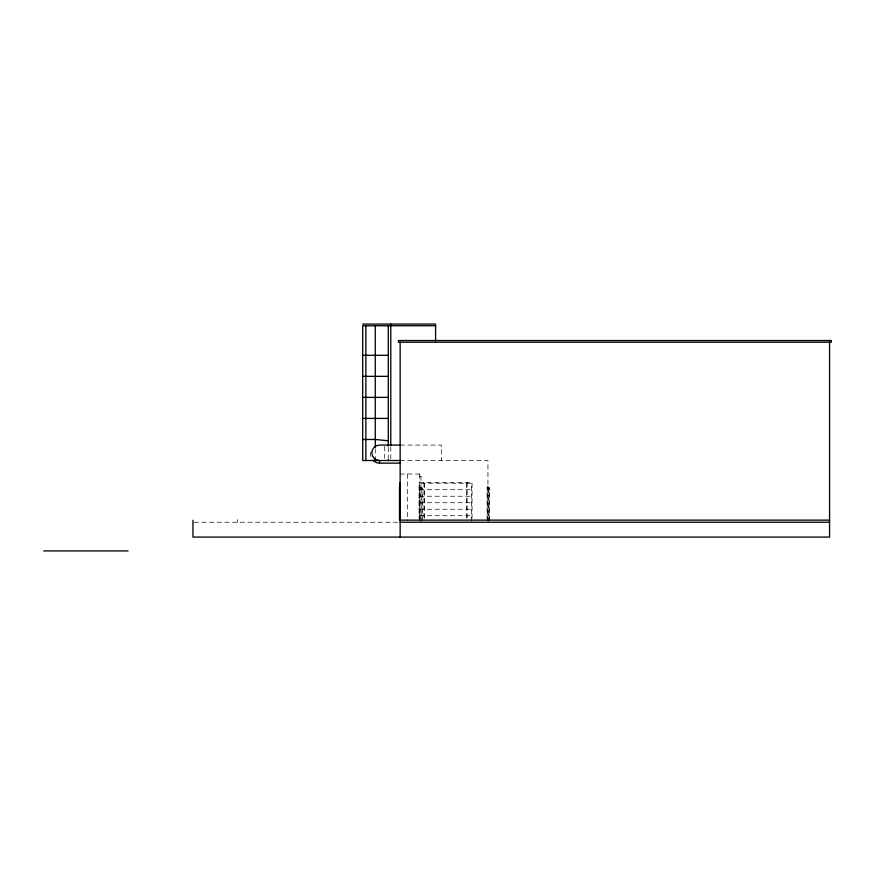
<?xml version="1.0" encoding="UTF-8"?>
<svg xmlns="http://www.w3.org/2000/svg" width="875" height="875" viewBox="0 0 875 875"><rect width="100%" height="100%" fill="white"/><g stroke="black" fill="none" stroke-linecap="round" stroke-linejoin="round"><path stroke-width="0.66" stroke-dasharray="4.38 3.28" d="M400.148 445.08L441.547 445.08L441.547 460.513M400.148 460.513L487.944 460.513L487.944 520.888M400.148 474.042L420.973 474.042L420.973 520.898M419.289 476.656L420.973 476.656M487.944 486.795L487.298 486.795L487.298 520.866M420.973 487.134L420.131 487.134L420.131 521.434M420.131 487.955L422.691 487.955L422.691 521.434M487.102 487.955L489.661 487.955L489.661 521.434M421.848 489.584L422.691 489.584M488.819 489.584L489.661 489.584M419.694 489.727L471.395 489.727M419.694 496.234L471.395 496.234M419.694 502.731L471.395 502.731M419.694 509.228L471.395 509.228M419.694 515.736L471.395 515.736M194.206 522.233L397.491 522.233M488.906 518.711L488.906 487.091L487.102 487.134L487.102 521.434M488.819 487.955L488.819 521.434M472.052 518.273L472.052 482.584L419.048 482.584L419.048 518.273M471.395 521.38L471.395 483.23L419.694 483.23L419.694 521.38M467.141 482.584L467.141 520.909M466.484 483.23L466.484 518.656M424.605 483.23L424.605 518.656M423.959 482.584L423.959 520.909M421.848 487.955L421.848 521.434M419.289 474.042L419.289 520.898M407.323 474.042L407.323 520.898M390.786 446.906L390.786 459.156M388.292 447.366L388.292 457.887M384.716 446.37L384.716 459.233M375.266 448.678L375.266 456.564M237.442 519.663L237.442 522.233M370.858 456.444A9.023 9.023 0 0 1 370.858 451.773"/><path stroke-width="1.31" d="M362.698 324.078L435.586 324.078L435.586 340.955M435.586 325.762L362.698 325.762L362.698 460.513L400.148 460.513M362.698 355.294L388.292 355.294M362.698 376.337L388.292 376.337M362.698 397.381L388.292 397.381M362.698 418.425L388.292 418.425M362.698 439.469L375.266 439.469L388.292 440.781M400.148 445.08L379.575 445.08A7.711 7.711 0 0 0 371.864 452.802A7.711 7.711 0 0 0 379.575 460.513L379.575 463.137L400.148 463.137M400.148 482.584L399.919 520.023M400.148 486.795L399.503 486.795L399.503 520.056M399.503 487.944L400.148 487.944M400.148 520.122L829.566 520.122M400.148 522.233L829.566 522.233M43.75 550.922L128.111 550.922M829.566 342.212L829.566 537.086L192.948 537.086L192.948 520.22M400.148 342.212L400.148 537.086M390.786 324.078L390.786 445.539M388.292 325.762L388.292 446.042M388.292 459.2L388.292 460.513M375.266 325.762L375.266 447.366M375.266 457.887L375.266 460.513M365.859 325.762L365.859 460.513M379.575 463.137A9.023 9.023 0 0 1 373.188 460.491M831.25 340.528L398.464 340.528L398.464 342.212L831.25 342.212L831.25 340.528"/></g></svg>
